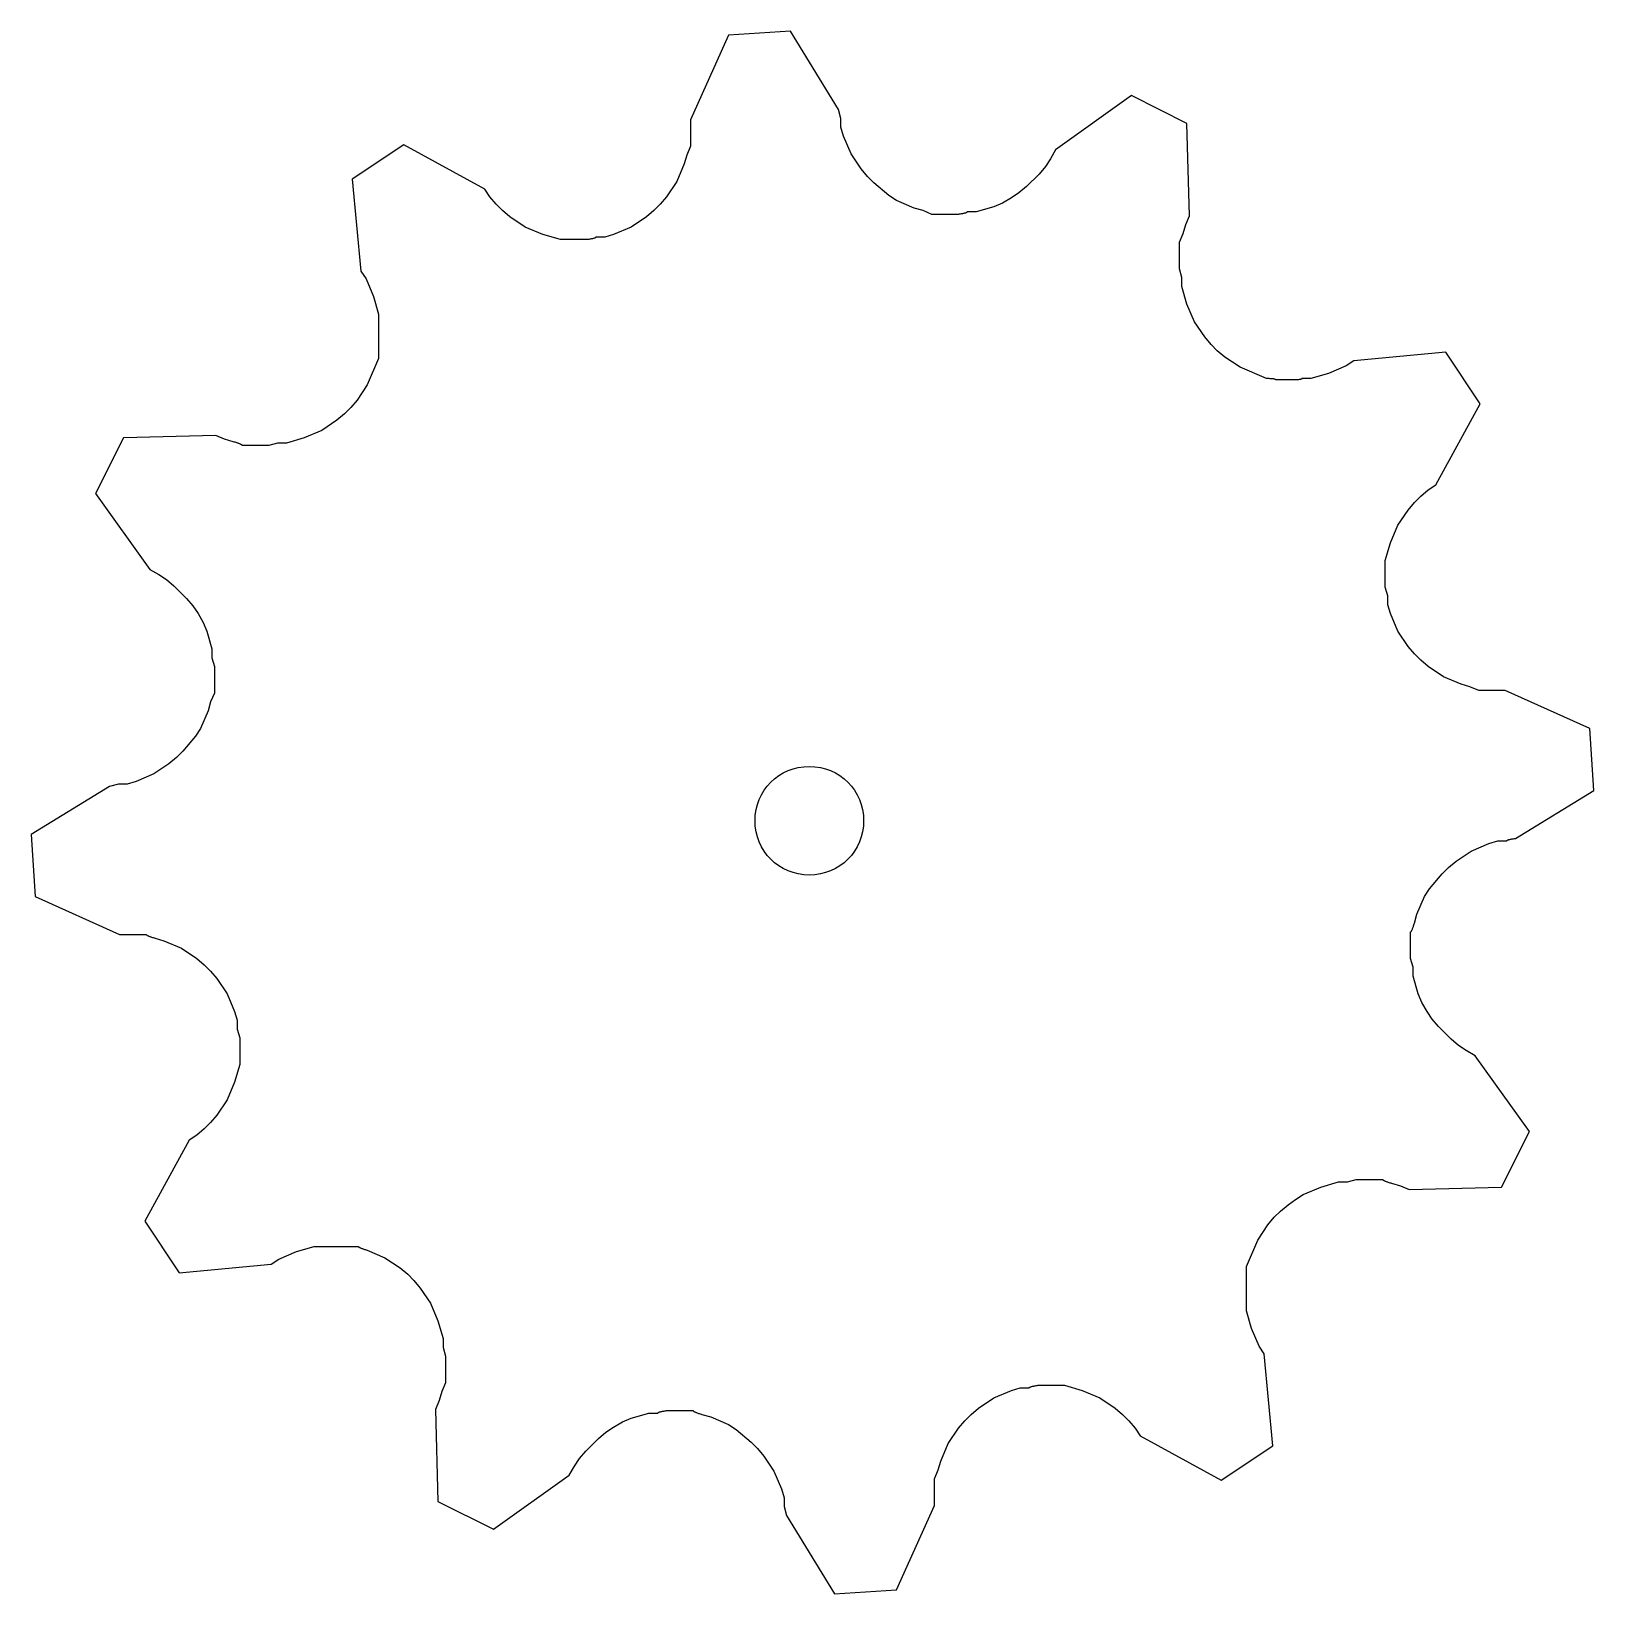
# Model space of a CAD drawing. Header units: millimetres. Extents: x -35 to -2.2, y 43.7 to 76.4.
import ezdxf

# ---------------------------------------------------------------- set-up
doc = ezdxf.new("R2010")
doc.units = ezdxf.units.MM
doc.layers.get('0').update_dxf_attribs({"linetype": 'CONTINUOUS'})

msp = doc.modelspace()

# ---------------------------------------------------------------- linework, layer by layer
for p, q in [((-20.373, 76.306), (-21.167, 74.533)), ((-19.076, 76.385), (-20.373, 76.306)), ((-18.071, 74.745), (-19.076, 76.385)), ((-11.933, 75.036), (-13.52, 73.898)), ((-10.769, 74.454), (-11.933, 75.036)), ((-18.018, 74.56), (-18.071, 74.745)), ((-21.167, 74.533), (-21.167, 73.978)), ((-18.018, 74.374), (-18.018, 74.56)), ((-17.965, 74.189), (-18.018, 74.374)), ((-10.716, 72.522), (-10.769, 74.454)), ((-27.173, 74.004), (-28.258, 73.29)), ((-25.479, 73.078), (-27.173, 74.004)), ((-21.167, 73.978), (-21.246, 73.792)), ((-17.806, 73.819), (-17.965, 74.189)), ((-21.246, 73.792), (-21.299, 73.607)), ((-17.595, 73.501), (-17.806, 73.819)), ((-13.626, 73.713), (-13.732, 73.554)), ((-13.52, 73.898), (-13.626, 73.713)), ((-21.299, 73.607), (-21.458, 73.237)), ((-17.463, 73.342), (-17.595, 73.501)), ((-17.33, 73.21), (-17.463, 73.342)), ((-13.864, 73.395), (-14.129, 73.131)), ((-13.732, 73.554), (-13.864, 73.395)), ((-28.258, 73.29), (-28.072, 71.358)), ((-25.374, 72.919), (-25.479, 73.078)), ((-21.458, 73.237), (-21.669, 72.919)), ((-17.013, 72.946), (-17.33, 73.21)), ((-14.288, 72.999), (-14.446, 72.893)), ((-14.129, 73.131), (-14.288, 72.999)), ((-25.241, 72.76), (-25.374, 72.919)), ((-25.109, 72.628), (-25.241, 72.76)), ((-21.802, 72.76), (-21.934, 72.628)), ((-21.669, 72.919), (-21.802, 72.76)), ((-16.854, 72.84), (-17.013, 72.946)), ((-16.484, 72.681), (-16.854, 72.84)), ((-16.298, 72.628), (-16.484, 72.681)), ((-14.817, 72.708), (-15.187, 72.602)), ((-14.631, 72.787), (-14.817, 72.708)), ((-14.446, 72.893), (-14.631, 72.787)), ((-24.95, 72.496), (-25.109, 72.628)), ((-24.633, 72.284), (-24.95, 72.496)), ((-22.093, 72.496), (-22.41, 72.284)), ((-21.934, 72.628), (-22.093, 72.496)), ((-16.113, 72.549), (-16.298, 72.628)), ((-15.558, 72.549), (-16.113, 72.549)), ((-15.187, 72.602), (-15.372, 72.602)), ((-10.848, 72.152), (-10.795, 72.337)), ((-10.795, 72.337), (-10.716, 72.522)), ((-24.262, 72.125), (-24.633, 72.284)), ((-23.892, 72.02), (-24.262, 72.125)), ((-23.336, 72.02), (-23.892, 72.02)), ((-22.966, 72.073), (-23.151, 72.073)), ((-22.781, 72.125), (-22.966, 72.073)), ((-22.41, 72.284), (-22.781, 72.125)), ((-10.927, 71.967), (-10.848, 72.152)), ((-10.927, 71.411), (-10.927, 71.967)), ((-28.072, 71.358), (-27.966, 71.199)), ((-10.874, 71.226), (-10.927, 71.411)), ((-27.966, 71.199), (-27.808, 70.829)), ((-10.874, 71.041), (-10.874, 71.226)), ((-10.769, 70.67), (-10.874, 71.041)), ((-27.808, 70.829), (-27.702, 70.459)), ((-27.702, 70.459), (-27.702, 69.532)), ((-10.61, 70.3), (-10.769, 70.67)), ((-10.398, 69.982), (-10.61, 70.3)), ((-10.266, 69.824), (-10.398, 69.982)), ((-10.134, 69.691), (-10.266, 69.824)), ((-27.702, 69.532), (-27.94, 68.977)), ((-9.975, 69.559), (-10.134, 69.691)), ((-9.657, 69.347), (-9.975, 69.559)), ((-7.276, 69.48), (-7.435, 69.374)), ((-5.345, 69.665), (-7.276, 69.48)), ((-4.63, 68.58), (-5.345, 69.665)), ((-9.102, 69.109), (-9.657, 69.347)), ((-8.546, 69.083), (-8.916, 69.083)), ((-8.176, 69.109), (-8.361, 69.109)), ((-7.805, 69.215), (-8.176, 69.109)), ((-7.435, 69.374), (-7.805, 69.215)), ((-27.94, 68.977), (-28.152, 68.659)), ((-28.284, 68.501), (-28.416, 68.368)), ((-28.152, 68.659), (-28.284, 68.501)), ((-5.556, 66.887), (-4.63, 68.58)), ((-28.575, 68.236), (-28.893, 68.024)), ((-28.416, 68.368), (-28.575, 68.236)), ((-33.046, 67.866), (-33.629, 66.701)), ((-31.115, 67.919), (-33.046, 67.866)), ((-30.93, 67.839), (-31.115, 67.919)), ((-30.745, 67.786), (-30.93, 67.839)), ((-29.819, 67.76), (-30.004, 67.707)), ((-29.633, 67.76), (-29.819, 67.76)), ((-29.263, 67.866), (-29.633, 67.76)), ((-28.893, 68.024), (-29.263, 67.866)), ((-30.004, 67.707), (-30.559, 67.707)), ((-5.874, 66.649), (-5.715, 66.781)), ((-5.715, 66.781), (-5.556, 66.887)), ((-33.629, 66.701), (-32.491, 65.114)), ((-6.138, 66.357), (-6.006, 66.516)), ((-6.006, 66.516), (-5.874, 66.649)), ((-6.35, 66.04), (-6.138, 66.357)), ((-6.509, 65.67), (-6.35, 66.04)), ((-6.615, 65.299), (-6.509, 65.67)), ((-6.615, 64.744), (-6.615, 65.299)), ((-32.491, 65.114), (-32.306, 65.008)), ((-32.306, 65.008), (-32.147, 64.902)), ((-32.147, 64.902), (-31.988, 64.77)), ((-31.988, 64.77), (-31.724, 64.505)), ((-31.724, 64.505), (-31.591, 64.347)), ((-6.562, 64.558), (-6.615, 64.744)), ((-6.562, 64.373), (-6.562, 64.558)), ((-31.591, 64.347), (-31.485, 64.188)), ((-31.485, 64.188), (-31.38, 64.003)), ((-6.509, 64.188), (-6.562, 64.373)), ((-6.35, 63.817), (-6.509, 64.188)), ((-31.38, 64.003), (-31.3, 63.817)), ((-31.3, 63.817), (-31.194, 63.447)), ((-6.138, 63.5), (-6.35, 63.817)), ((-6.006, 63.341), (-6.138, 63.5)), ((-31.194, 63.447), (-31.194, 63.262)), ((-31.194, 63.262), (-31.141, 63.077)), ((-5.874, 63.209), (-6.006, 63.341)), ((-5.715, 63.077), (-5.874, 63.209)), ((-31.141, 63.077), (-31.141, 62.521)), ((-5.398, 62.865), (-5.715, 63.077)), ((-5.027, 62.706), (-5.398, 62.865)), ((-31.141, 62.521), (-31.221, 62.336)), ((-4.842, 62.653), (-5.027, 62.706)), ((-4.657, 62.574), (-4.842, 62.653)), ((-4.101, 62.574), (-4.657, 62.574)), ((-2.328, 61.78), (-4.101, 62.574)), ((-31.221, 62.336), (-31.274, 62.151)), ((-31.274, 62.151), (-31.433, 61.78)), ((-31.538, 61.621), (-31.803, 61.304)), ((-31.433, 61.78), (-31.538, 61.621)), ((-2.249, 60.484), (-2.328, 61.78)), ((-31.803, 61.304), (-31.935, 61.172)), ((-32.094, 61.039), (-32.411, 60.828)), ((-31.935, 61.172), (-32.094, 61.039)), ((-33.337, 60.563), (-34.978, 59.558)), ((-33.152, 60.616), (-33.337, 60.563)), ((-32.967, 60.616), (-33.152, 60.616)), ((-32.782, 60.669), (-32.967, 60.616)), ((-32.411, 60.828), (-32.782, 60.669)), ((-3.889, 59.478), (-2.249, 60.484)), ((-34.978, 59.558), (-34.899, 58.261)), ((-4.815, 59.214), (-4.445, 59.372)), ((-4.445, 59.372), (-4.26, 59.425)), ((-4.26, 59.425), (-4.075, 59.425)), ((-5.292, 58.87), (-5.133, 59.002)), ((-5.133, 59.002), (-4.815, 59.214)), ((-5.689, 58.42), (-5.424, 58.737)), ((-5.424, 58.737), (-5.292, 58.87)), ((-34.899, 58.261), (-33.126, 57.468)), ((-5.953, 57.891), (-5.794, 58.261)), ((-5.794, 58.261), (-5.689, 58.42)), ((-6.006, 57.706), (-5.953, 57.891)), ((-33.126, 57.468), (-32.57, 57.468)), ((-32.385, 57.388), (-32.2, 57.335)), ((-32.2, 57.335), (-31.829, 57.176)), ((-6.085, 56.965), (-6.085, 57.52)), ((-31.829, 57.176), (-31.512, 56.965)), ((-31.512, 56.965), (-31.353, 56.833)), ((-6.033, 56.78), (-6.085, 56.965)), ((-31.353, 56.833), (-31.221, 56.7)), ((-31.221, 56.7), (-31.089, 56.541)), ((-6.033, 56.594), (-6.033, 56.78)), ((-31.089, 56.541), (-30.877, 56.224)), ((-5.927, 56.224), (-6.033, 56.594)), ((-30.877, 56.224), (-30.718, 55.854)), ((-5.847, 56.039), (-5.927, 56.224)), ((-5.741, 55.854), (-5.847, 56.039)), ((-30.718, 55.854), (-30.665, 55.668)), ((-30.665, 55.668), (-30.665, 55.483)), ((-5.636, 55.695), (-5.741, 55.854)), ((-5.503, 55.536), (-5.636, 55.695)), ((-30.665, 55.483), (-30.612, 55.298)), ((-5.239, 55.271), (-5.503, 55.536)), ((-30.612, 55.298), (-30.612, 54.742)), ((-5.08, 55.139), (-5.239, 55.271)), ((-4.921, 55.033), (-5.08, 55.139)), ((-4.736, 54.927), (-4.921, 55.033)), ((-30.612, 54.742), (-30.718, 54.372)), ((-3.598, 53.34), (-4.736, 54.927)), ((-30.718, 54.372), (-30.877, 54.001)), ((-31.089, 53.684), (-31.221, 53.525)), ((-30.877, 54.001), (-31.089, 53.684)), ((-31.353, 53.393), (-31.512, 53.261)), ((-31.221, 53.525), (-31.353, 53.393)), ((-31.671, 53.155), (-32.597, 51.461)), ((-31.512, 53.261), (-31.671, 53.155)), ((-4.18, 52.176), (-3.598, 53.34)), ((-8.334, 52.017), (-7.964, 52.176)), ((-7.964, 52.176), (-7.594, 52.282)), ((-7.594, 52.282), (-7.408, 52.282)), ((-7.408, 52.282), (-7.223, 52.335)), ((-7.223, 52.335), (-6.668, 52.335)), ((-6.482, 52.255), (-6.297, 52.202)), ((-6.297, 52.202), (-6.112, 52.123)), ((-6.112, 52.123), (-4.18, 52.176)), ((-8.811, 51.673), (-8.652, 51.805)), ((-8.652, 51.805), (-8.493, 51.911)), ((-8.493, 51.911), (-8.334, 52.017)), ((-32.597, 51.461), (-31.882, 50.377)), ((-9.075, 51.382), (-8.943, 51.541)), ((-8.943, 51.541), (-8.811, 51.673)), ((-9.525, 50.509), (-9.287, 51.065)), ((-9.287, 51.065), (-9.075, 51.382)), ((-29.792, 50.668), (-29.422, 50.826)), ((-29.422, 50.826), (-29.051, 50.932)), ((-29.051, 50.932), (-28.125, 50.932)), ((-27.94, 50.853), (-27.57, 50.694)), ((-31.882, 50.377), (-29.951, 50.562)), ((-29.951, 50.562), (-29.792, 50.668)), ((-27.57, 50.694), (-27.252, 50.483)), ((-27.252, 50.483), (-27.093, 50.35)), ((-9.525, 49.583), (-9.525, 50.509)), ((-27.093, 50.35), (-26.961, 50.218)), ((-26.961, 50.218), (-26.829, 50.059)), ((-26.829, 50.059), (-26.617, 49.742)), ((-26.617, 49.742), (-26.458, 49.371)), ((-9.419, 49.213), (-9.525, 49.583)), ((-26.458, 49.371), (-26.353, 49.001)), ((-9.26, 48.842), (-9.419, 49.213)), ((-26.353, 49.001), (-26.353, 48.816)), ((-26.353, 48.816), (-26.3, 48.63)), ((-9.155, 48.683), (-9.26, 48.842)), ((-26.3, 48.63), (-26.3, 48.075)), ((-8.969, 46.752), (-9.155, 48.683)), ((-26.379, 47.89), (-26.432, 47.704)), ((-26.3, 48.075), (-26.379, 47.89)), ((-14.817, 47.757), (-14.446, 47.916)), ((-14.446, 47.916), (-14.261, 47.969)), ((-14.261, 47.969), (-14.076, 47.969)), ((-13.891, 48.022), (-13.335, 48.022)), ((-13.335, 48.022), (-12.965, 47.916)), ((-12.965, 47.916), (-12.594, 47.757)), ((-26.432, 47.704), (-26.511, 47.519)), ((-26.511, 47.519), (-26.458, 45.588)), ((-21.669, 47.493), (-21.114, 47.493)), ((-15.293, 47.413), (-15.134, 47.546)), ((-15.134, 47.546), (-14.817, 47.757)), ((-12.594, 47.757), (-12.277, 47.546)), ((-12.277, 47.546), (-12.118, 47.413)), ((-22.939, 47.043), (-22.781, 47.149)), ((-22.781, 47.149), (-22.595, 47.255)), ((-22.595, 47.255), (-22.41, 47.334)), ((-22.41, 47.334), (-22.04, 47.44)), ((-22.04, 47.44), (-21.855, 47.44)), ((-20.929, 47.413), (-20.743, 47.36)), ((-20.743, 47.36), (-20.373, 47.202)), ((-20.373, 47.202), (-20.214, 47.096)), ((-15.558, 47.122), (-15.425, 47.281)), ((-15.425, 47.281), (-15.293, 47.413)), ((-12.118, 47.413), (-11.986, 47.281)), ((-11.986, 47.281), (-11.853, 47.122)), ((-23.363, 46.646), (-23.098, 46.911)), ((-23.098, 46.911), (-22.939, 47.043)), ((-20.214, 47.096), (-19.897, 46.831)), ((-19.897, 46.831), (-19.764, 46.699)), ((-15.928, 46.434), (-15.769, 46.805)), ((-15.769, 46.805), (-15.558, 47.122)), ((-11.853, 47.122), (-11.748, 46.964)), ((-11.748, 46.964), (-10.054, 46.038)), ((-23.601, 46.329), (-23.495, 46.487)), ((-23.495, 46.487), (-23.363, 46.646)), ((-19.764, 46.699), (-19.632, 46.54)), ((-19.632, 46.54), (-19.42, 46.223)), ((-10.054, 46.038), (-8.969, 46.752)), ((-23.707, 46.143), (-23.601, 46.329)), ((-19.42, 46.223), (-19.262, 45.852)), ((-16.06, 46.064), (-15.981, 46.249)), ((-15.981, 46.249), (-15.928, 46.434)), ((-25.294, 45.006), (-23.707, 46.143)), ((-19.262, 45.852), (-19.209, 45.667)), ((-16.06, 45.508), (-16.06, 46.064)), ((-26.458, 45.588), (-25.294, 45.006)), ((-19.209, 45.667), (-19.209, 45.482)), ((-16.854, 43.736), (-16.06, 45.508)), ((-19.209, 45.482), (-19.156, 45.297)), ((-19.156, 45.297), (-18.15, 43.656)), ((-18.15, 43.656), (-16.854, 43.736))]:
    msp.add_line(p, q)
for points, degree in [([(-15.372, 72.602), (-15.372, 72.575), (-15.558, 72.549)], 2), ([(-23.151, 72.073), (-23.151, 72.046), (-23.336, 72.02)], 2), ([(-8.916, 69.083), (-8.916, 69.109), (-9.102, 69.109)], 2), ([(-8.361, 69.109), (-8.361, 69.083), (-8.546, 69.083)], 2), ([(-30.559, 67.707), (-30.559, 67.733), (-30.745, 67.786)], 2), ([(-19.817, 59.849), (-19.817, 60.484), (-19.315, 60.986), (-18.68, 60.986)], 3), ([(-18.68, 60.986), (-18.045, 60.986), (-17.542, 60.484), (-17.542, 59.849)], 3), ([(-18.68, 58.711), (-19.315, 58.711), (-19.817, 59.214), (-19.817, 59.849)], 3), ([(-17.542, 59.849), (-17.542, 59.214), (-18.045, 58.711), (-18.68, 58.711)], 3), ([(-4.075, 59.425), (-4.075, 59.452), (-3.889, 59.478)], 2), ([(-6.085, 57.52), (-6.059, 57.52), (-6.006, 57.706)], 2), ([(-32.57, 57.468), (-32.57, 57.441), (-32.385, 57.388)], 2), ([(-6.668, 52.335), (-6.668, 52.308), (-6.482, 52.255)], 2), ([(-28.125, 50.932), (-28.125, 50.906), (-27.94, 50.853)], 2), ([(-14.076, 47.969), (-14.076, 47.995), (-13.891, 48.022)], 2), ([(-21.855, 47.44), (-21.855, 47.466), (-21.669, 47.493)], 2), ([(-21.114, 47.493), (-21.114, 47.466), (-20.929, 47.413)], 2)]:
    msp.add_open_spline(points, degree=degree)

doc.saveas('drawing.dxf')
